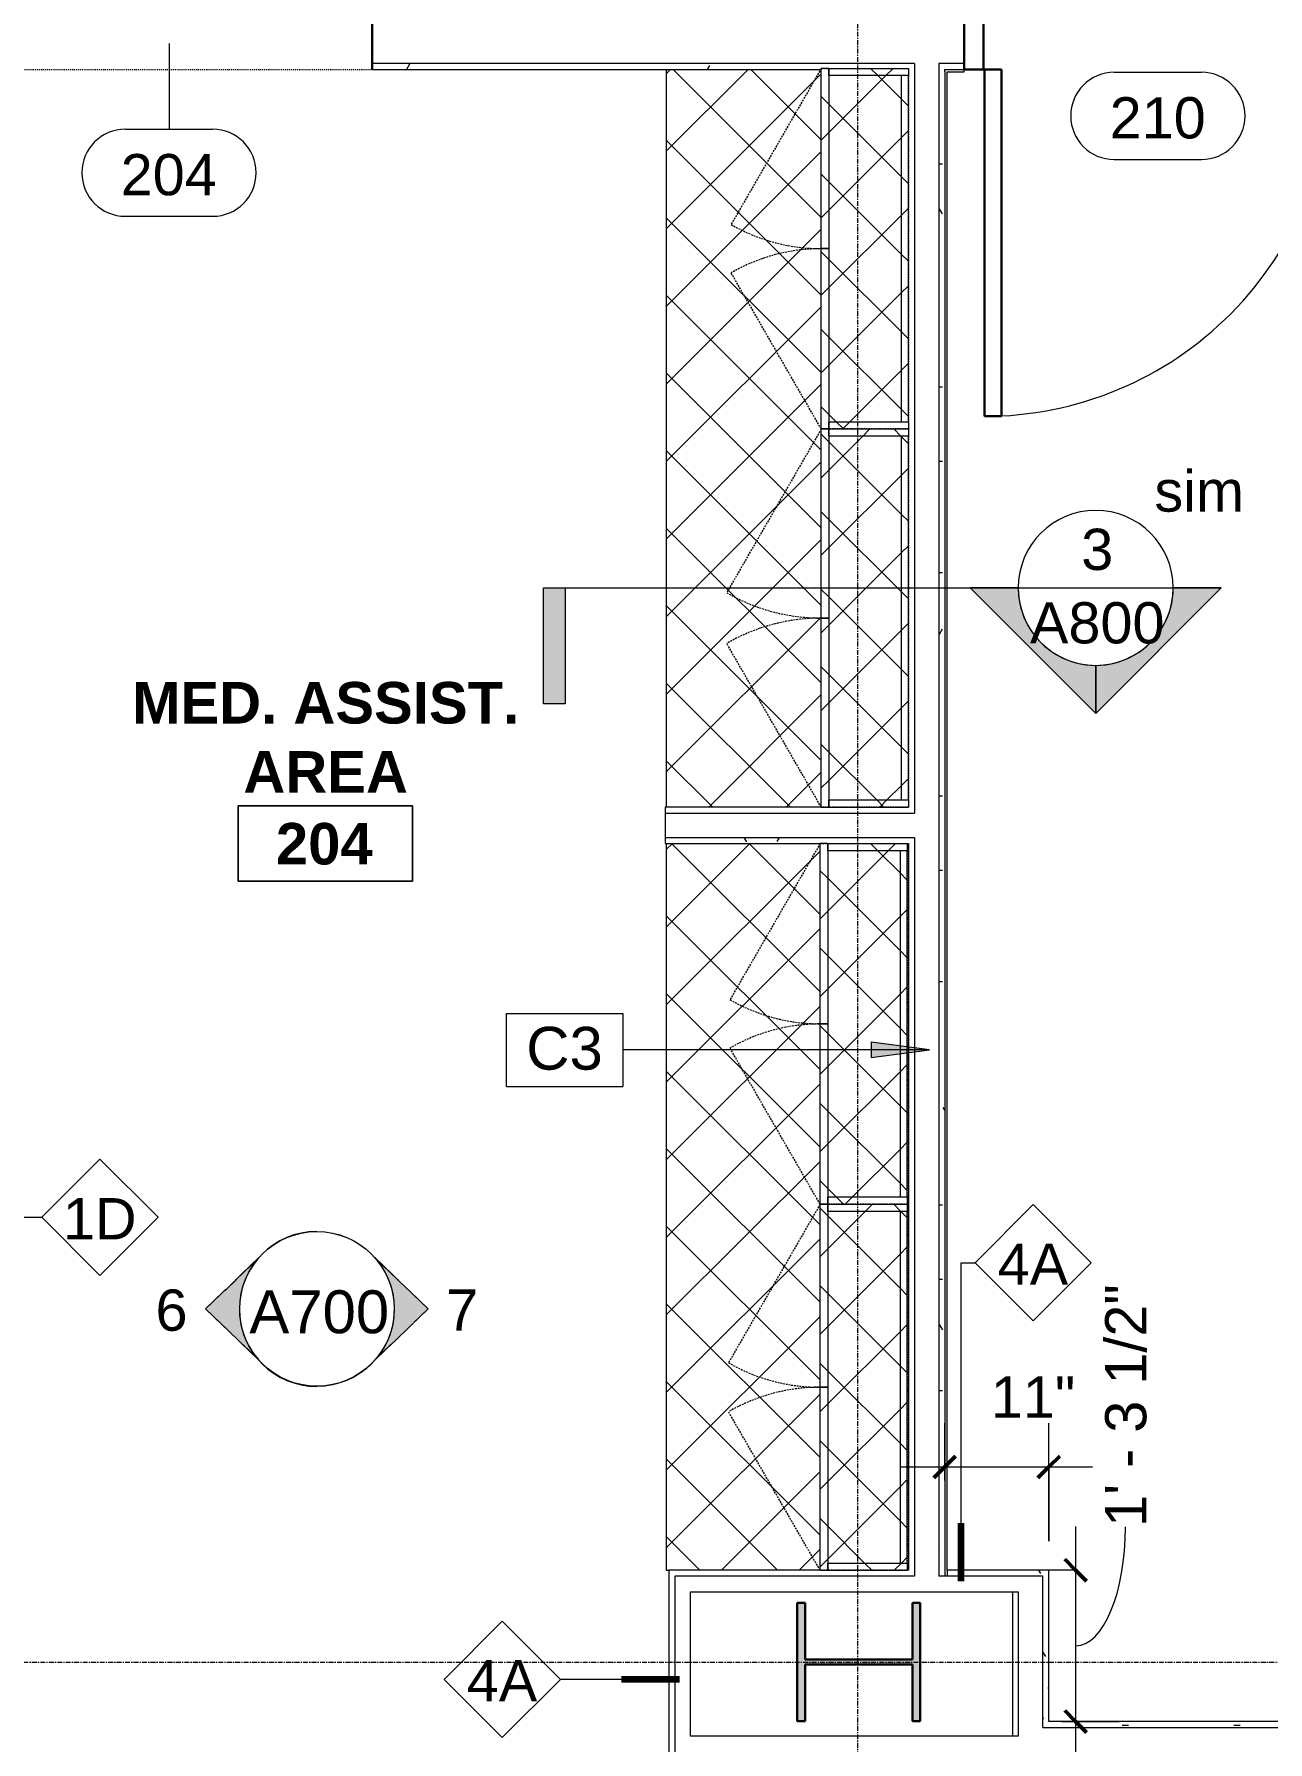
# Model space of a CAD drawing. Header units: inches. Extents: x 889 to 2667, y -546 to 1725.
# Drawn here: x 2240.9 to 2368.3, y 1257.8 to 1434.2 of the extents above; entities that cross this region are included whole.
import ezdxf

# ---------------------------------------------------------------- set-up
doc = ezdxf.new("R2010")
doc.units = ezdxf.units.IN
doc.header["$MEASUREMENT"] = 0
for name, pattern in [('Dash', [0.25, 0.125, -0.125]), ('Grid Line 1_2_', [0.875, 0.5, -0.125, 0.125, -0.125]), ('Hidden', [0.28125, 0.1875, -0.09375]), ('Overhead', [0.15625, 0.09375, -0.0625])]:
    doc.linetypes.add(name, pattern=pattern)
for name, color, linetype, lineweight in [('A-ANNO-DIMS', 211, 'Continuous', 9), ('A-ANNO-DIMS-48', 211, 'Continuous', 9), ('A-ANNO-KEYN', 231, 'Continuous', 9), ('A-AREA-IDEN', 2, 'Continuous', 9), ('A-DETL-GENF', 92, 'Continuous', 9), ('A-DETL-MEDM', 33, 'Continuous', 30), ('A-DOOR', 31, 'Continuous', 18), ('A-DOOR-FRAM', 31, 'Continuous', 30), ('A-DOOR-IDEN', 31, 'Continuous', 9), ('A-WALL', 113, 'Continuous', 13), ('A-WALL-IDEN', 211, 'Continuous', 9), ('A-WALL-PATT', 111, 'Continuous', 18), ('G-ANNO-SYMB', 111, 'Continuous', 9), ('I-WALL', 2, 'Continuous', 18), ('Q-CASE', 31, 'Continuous', 9), ('Q-CASE-HDLN', 31, 'Dash', 9), ('S-COLS', 52, 'Continuous', 18), ('S-GRID', 1, 'Continuous', 9)]:
    doc.layers.add(name, color=color, linetype=linetype, lineweight=lineweight)
doc.styles.add('Arial', font='arial.ttf', dxfattribs={"height": 4.425898})
doc.styles.add('Swis721 Lt BT_2', font='swissl.ttf', dxfattribs={"height": 4.257319})
doc.styles.add('Swis721 Lt BT_B', font='', dxfattribs={"height": 4.291988})
doc.styles.get('Swis721 Lt BT_B').set_extended_font_data('Swis721 Lt BT', bold=True)
doc.dimstyles.new('OTJ_-_3_32__Linear__1_2__Tolerance_1', dxfattribs={"dimscale": 12, "dimtxt": 4.5, "dimasz": 0.1875, "dimexe": 0.375, "dimexo": 0.25, "dimgap": 0.25, "dimtad": 1, "dimdec": 1, "dimrnd": 0.5, "dimzin": 3, "dimdsep": 46, "dimlunit": 4, "dimtxsty": 'Swis721 Lt BT_2', "dimblk1": 'OBLIQUE', "dimblk2": 'OBLIQUE', "dimsah": 1, "dimcen": 0.09, "dimdle": 0.375, "dimazin": 0, "dimtfac": 1, "dimtdec": 4, "dimtix": 1, "dimtmove": 2, "dimatfit": 3, "dimfxl": 1, "dimtvp": 1, "dimfrac": 2, "dimtolj": 1, "dimtzin": 0, "dimarcsym": 2})
doc.dimstyles.new('OTJ_-_3_32__Linear__1_2__Tolerance_2', dxfattribs={"dimscale": 12, "dimtxt": 4.5, "dimasz": 0.1875, "dimexe": 0.375, "dimexo": 0.25, "dimgap": 0.25, "dimtad": 1, "dimdec": 1, "dimrnd": 0.5, "dimzin": 3, "dimdsep": 46, "dimlunit": 4, "dimtxsty": 'Swis721 Lt BT_2', "dimblk1": 'OBLIQUE', "dimblk2": 'OBLIQUE', "dimsah": 1, "dimcen": 0.09, "dimdle": 0.375, "dimazin": 0, "dimtfac": 1, "dimtdec": 4, "dimtix": 1, "dimtmove": 1, "dimatfit": 3, "dimfxl": 1, "dimtvp": 1, "dimfrac": 2, "dimtolj": 1, "dimtzin": 0, "dimarcsym": 2})
pattern_1 = [(0, (2422.376, 0), (15.36, 3.84), [0.634, -10.886, 0.634, -10.886, -61.44]), (0, (2422.376, 0), (15.36, 3.84), [-23.04, 0.634, -22.406, 0.634, -10.886, -26.88]), (0, (2422.376, 0), (15.36, 3.84), [-57.6, 0.634, -7.046, 0.634, -18.566]), (120, (2428.136, 1.92), (-11.005538, 11.38215), [0.634, -10.886, 0.634, -10.886, -61.44]), (120, (2428.136, 1.92), (-11.005538, 11.38215), [-23.04, 0.634, -22.406, 0.634, -10.886, -26.88]), (120, (2428.136, 1.92), (-11.005538, 11.38215), [-57.6, 0.634, -7.046, 0.634, -18.566]), (240, (2430.056, 9.6), (-4.354462, -15.22215), [0.634, -10.886, 0.634, -10.886, -61.44]), (240, (2430.056, 9.6), (-4.354462, -15.22215), [-23.04, 0.634, -22.406, 0.634, -10.886, -26.88]), (240, (2430.056, 9.6), (-4.354462, -15.22215), [-57.6, 0.634, -7.046, 0.634, -18.566])]
pattern_2 = [(135, (3805.775, 91.187), (-4.006467, -4.006467), []), (225, (3805.775, 91.187), (4.006467, -4.006467), [])]
pattern_3 = [(135, (3855.033, 88.824), (-4.006467, -4.006467), []), (225, (3855.033, 88.824), (4.006467, -4.006467), [])]
pattern_4 = [(135, (3774.97, 88.949), (-4.006467, -4.006467), []), (225, (3774.97, 88.949), (4.006467, -4.006467), [])]
pattern_5 = [(135, (3737.72, 88.949), (-4.006467, -4.006467), []), (225, (3737.72, 88.949), (4.006467, -4.006467), [])]
pattern_6 = [(135, (3817.783, 88.824), (-4.006467, -4.006467), []), (225, (3817.783, 88.824), (4.006467, -4.006467), [])]

# ---------------------------------------------------------------- blocks, each defined once
blk = doc.blocks.new('W-Wide Flange-Column - W12X87 2-4626827-FIRST FLOOR CONSTRUCTION')
at = {"layer": 'S-COLS'}
blk.add_hatch(color=250, dxfattribs=at).paths.add_polyline_path([(-6.11, -5.54), (-6.11, -6.35), (6.11, -6.35), (6.11, -5.54), (0.26, -5.54), (0.26, 5.54), (6.11, 5.54), (6.11, 6.35), (-6.11, 6.35), (-6.11, 5.54), (-0.26, 5.54), (-0.26, -5.54)], flags=0)
at = {"layer": 'S-COLS', "color": 135, "lineweight": 30}
for p, q in [((6.11, 6.35), (-6.11, 6.35)), ((-6.11, 6.35), (-6.11, 5.54)), ((-6.11, 5.54), (-0.26, 5.54)), ((-0.26, 5.54), (-0.26, -5.54)), ((0.26, -5.54), (0.26, 5.54)), ((0.26, 5.54), (6.11, 5.54)), ((6.11, 5.54), (6.11, 6.35)), ((-0.26, -5.54), (-6.11, -5.54)), ((-6.11, -5.54), (-6.11, -6.35)), ((-6.11, -6.35), (6.11, -6.35)), ((6.11, -5.54), (0.26, -5.54)), ((6.11, -6.35), (6.11, -5.54))]:
    blk.add_line(p, q, dxfattribs=at)
blk = doc.blocks.new('C-Counter Top - ADJ HEIGHT 2-4830192-FIRST FLOOR CONSTRUCTION')
at = {"layer": 'Q-CASE'}
h = blk.add_hatch(dxfattribs=at)
h.set_pattern_fill('FP_3', color=256, style=0, pattern_type=2)
h.set_pattern_definition(pattern_2)
h.paths.add_polyline_path([(107.86, 0), (32.8, 0), (32.8, -0.13), (107.86, -0.13)], flags=0)
h = blk.add_hatch(dxfattribs=at)
h.set_pattern_fill('FP_3', color=256, style=0, pattern_type=2)
h.set_pattern_definition(pattern_2)
h.paths.add_polyline_path([(107.86, -24.75), (107.86, -9.13), (32.8, -9.13), (32.8, -25), (107.86, -25)], flags=0)
h.paths.add_polyline_path([(29.05, -9), (-47.14, -9), (-47.14, -25), (29.05, -25)], flags=0)
for p, q in [((-47.14, -25), (29.05, -25)), ((32.8, -25), (107.86, -25)), ((107.86, -25), (107.86, -24.75))]:
    blk.add_line(p, q, dxfattribs=at)
blk = doc.blocks.new('Door-Opening - 42_ x 80_-4757037-FIRST FLOOR CONSTRUCTION')
at = {"layer": 'A-DETL-GENF', "linetype": 'Overhead'}
for p, q in [((20.68, 2.69), (-21.32, 2.69)), ((-21.32, -2.69), (20.68, -2.69))]:
    blk.add_line(p, q, dxfattribs=at)
at = {"layer": 'A-DETL-MEDM'}
for p, q in [((-21.32, 2.69), (-21.32, -2.69)), ((20.68, -2.69), (20.68, 2.69))]:
    blk.add_line(p, q, dxfattribs=at)
blk = doc.blocks.new('Single Flush - OTJ_SOLIDFLUSH_ALUM-4815211-FIRST FLOOR CONSTRUCTION')
at = {"layer": 'A-DOOR', "lineweight": 30}
for p, q in [((16.15625, 38.5), (16.15625, 2.6875)), ((17.90625, 38.5), (16.15625, 38.5)), ((17.90625, 2.6875), (17.90625, 38.5)), ((16.15625, 2.6875), (17.90625, 2.6875))]:
    blk.add_line(p, q, dxfattribs=at)
at = {"layer": 'A-DOOR', "lineweight": 9}
blk.add_arc((17.90625, 2.6875), 35.8125, 90, 180.5, dxfattribs=at)
at = {"layer": 'A-DOOR-FRAM'}
for p, q in [((-20, -3.0625), (-20, 2.6875)), ((-20, 2.6875), (-18, 2.6875)), ((-18, -3.0625), (-18, 2.6875)), ((18.000004, -3.0625), (18.000004, 2.6875)), ((18.000004, 2.6875), (20.000004, 2.6875)), ((20.000004, -3.0625), (20.000004, 2.6875)), ((-20, -3.0625), (-18, -3.0625)), ((18.000004, -3.0625), (20.000004, -3.0625))]:
    blk.add_line(p, q, dxfattribs=at)
blk = doc.blocks.new('CW Cupbd Ohead - 23_5_h x 13 7_8_d - 2 Doors - No Handle - 1 Shelf-4830462-FIRST FLOOR CONSTRUCTION')
at = {"layer": 'Q-CASE'}
h = blk.add_hatch(dxfattribs=at)
h.set_pattern_fill('FP_7', color=256, style=0, pattern_type=2)
h.set_pattern_definition(pattern_3)
h.paths.add_polyline_path([(2.75, -2.36), (2, -2.36), (2, -10.57), (2.75, -10.57), (2.75, -2.99)], flags=0)
h = blk.add_hatch(dxfattribs=at)
h.set_pattern_fill('FP_7', color=256, style=0, pattern_type=2)
h.set_pattern_definition(pattern_3)
h.paths.add_polyline_path([(38.5, -2.36), (2.75, -2.36), (2.75, -3.11), (38.5, -3.11)], flags=0)
h = blk.add_hatch(dxfattribs=at)
h.set_pattern_fill('FP_7', color=256, style=0, pattern_type=2)
h.set_pattern_definition(pattern_3)
h.paths.add_polyline_path([(38.5, -10.57), (38.5, -3.11), (2.75, -3.11), (2.75, -10.57), (20.62, -10.57)], flags=0)
h = blk.add_hatch(dxfattribs=at)
h.set_pattern_fill('FP_7', color=256, style=0, pattern_type=2)
h.set_pattern_definition(pattern_3)
h.paths.add_polyline_path([(39.25, -10.57), (39.25, -2.36), (38.5, -2.36), (38.5, -10.57)], flags=0)
h = blk.add_hatch(dxfattribs=at)
h.set_pattern_fill('FP_7', color=256, style=0, pattern_type=2)
h.set_pattern_definition(pattern_3)
h.paths.add_polyline_path([(20.62, -10.57), (2, -10.57), (2, -11.36), (20.62, -11.36)], flags=0)
h = blk.add_hatch(dxfattribs=at)
h.set_pattern_fill('FP_7', color=256, style=0, pattern_type=2)
h.set_pattern_definition(pattern_3)
h.paths.add_polyline_path([(39.25, -10.7), (39.25, -10.57), (20.62, -10.57), (20.62, -11.36), (39.25, -11.36)], flags=0)
for p, q in [((2, -2.36), (2.75, -2.36)), ((2, -10.57), (2, -2.36)), ((2.75, -2.36), (2.75, -10.57)), ((38.5, -2.36), (2.75, -2.36)), ((2.75, -3.11), (38.5, -3.11)), ((38.5, -2.36), (39.25, -2.36)), ((38.5, -10.57), (38.5, -2.36)), ((39.25, -10.57), (39.25, -2.36)), ((2, -10.57), (20.62, -10.57)), ((2, -10.57), (2, -11.36)), ((2.75, -10.57), (2, -10.57)), ((20.62, -11.36), (20.62, -10.57)), ((20.62, -10.57), (39.25, -10.57)), ((20.62, -10.57), (20.62, -11.36)), ((39.25, -10.57), (38.5, -10.57)), ((39.25, -11.36), (39.25, -10.57)), ((20.62, -11.36), (2, -11.36)), ((39.25, -11.36), (20.62, -11.36))]:
    blk.add_line(p, q, dxfattribs=at)
at = {"layer": 'Q-CASE', "linetype": 'Hidden'}
for p, q in [((2, -11.36), (18.13, -20.67)), ((39.25, -11.36), (23.12, -20.67))]:
    blk.add_line(p, q, dxfattribs=at)
for centre, start, end in [((2, -11.36), 330, 0.5), ((39.25, -11.36), 179.5, 210)]:
    blk.add_arc(centre, 18.62, start, end, dxfattribs=at)
at = {"layer": 'Q-CASE-HDLN'}
for p, q in [((2, -11.36), (2, -2.36)), ((2, -2.36), (39.25, -2.36)), ((39.25, -2.36), (39.25, -11.36)), ((39.25, -11.36), (2, -11.36))]:
    blk.add_line(p, q, dxfattribs=at)
blk = doc.blocks.new('CW Cupbd Ohead - 23_5_h x 13 7_8_d - 2 Doors - No Handle - 1 Shelf-V2-FIRST FLOOR CONSTRUCTION')
at = {"layer": 'Q-CASE'}
h = blk.add_hatch(dxfattribs=at)
h.set_pattern_fill('FP_8', color=256, style=0, pattern_type=2)
h.set_pattern_definition(pattern_4)
h.paths.add_polyline_path([(2.75, -2.36), (2, -2.36), (2, -10.57), (2.75, -10.57), (2.75, -2.99)], flags=0)
h = blk.add_hatch(dxfattribs=at)
h.set_pattern_fill('FP_8', color=256, style=0, pattern_type=2)
h.set_pattern_definition(pattern_4)
h.paths.add_polyline_path([(38.5, -2.36), (2.75, -2.36), (2.75, -3.11), (38.5, -3.11), (38.5, -2.99)], flags=0)
h = blk.add_hatch(dxfattribs=at)
h.set_pattern_fill('FP_8', color=256, style=0, pattern_type=2)
h.set_pattern_definition(pattern_4)
h.paths.add_polyline_path([(38.5, -3.11), (2.75, -3.11), (2.75, -10.57), (38.5, -10.57), (38.5, -6.42)], flags=0)
h = blk.add_hatch(dxfattribs=at)
h.set_pattern_fill('FP_8', color=256, style=0, pattern_type=2)
h.set_pattern_definition(pattern_4)
h.paths.add_polyline_path([(39.25, -10.57), (39.25, -2.36), (38.5, -2.36), (38.5, -10.57)], flags=0)
h = blk.add_hatch(dxfattribs=at)
h.set_pattern_fill('FP_8', color=256, style=0, pattern_type=2)
h.set_pattern_definition(pattern_4)
h.paths.add_polyline_path([(20.62, -10.57), (2, -10.57), (2, -11.36), (20.62, -11.36)], flags=0)
h = blk.add_hatch(dxfattribs=at)
h.set_pattern_fill('FP_8', color=256, style=0, pattern_type=2)
h.set_pattern_definition(pattern_4)
h.paths.add_polyline_path([(39.25, -11.36), (39.25, -10.57), (20.62, -10.57), (20.62, -11.36), (38.5, -11.36)], flags=0)
for p, q in [((2, -2.36), (2.75, -2.36)), ((2, -10.57), (2, -2.36)), ((2.75, -2.36), (2.75, -10.57)), ((38.5, -2.36), (2.75, -2.36)), ((2.75, -3.11), (38.5, -3.11)), ((38.5, -2.36), (39.25, -2.36)), ((38.5, -10.57), (38.5, -2.36)), ((39.25, -10.57), (39.25, -2.36)), ((2, -10.57), (20.62, -10.57)), ((2, -10.57), (2, -11.36)), ((2.75, -10.57), (2, -10.57)), ((20.62, -11.36), (20.62, -10.57)), ((20.62, -10.57), (39.25, -10.57)), ((20.62, -10.57), (20.62, -11.36)), ((39.25, -10.57), (38.5, -10.57)), ((39.25, -11.36), (39.25, -10.57)), ((20.62, -11.36), (2, -11.36)), ((39.25, -11.36), (20.62, -11.36))]:
    blk.add_line(p, q, dxfattribs=at)
at = {"layer": 'Q-CASE', "linetype": 'Hidden'}
for p, q in [((2, -11.36), (18.13, -20.67)), ((39.25, -11.36), (23.12, -20.67))]:
    blk.add_line(p, q, dxfattribs=at)
for centre, start, end in [((2, -11.36), 330, 0.5), ((39.25, -11.36), 179.5, 210)]:
    blk.add_arc(centre, 18.62, start, end, dxfattribs=at)
at = {"layer": 'Q-CASE-HDLN'}
for p, q in [((2, -11.36), (2, -2.36)), ((2, -2.36), (39.25, -2.36)), ((39.25, -2.36), (39.25, -11.36)), ((39.25, -11.36), (2, -11.36))]:
    blk.add_line(p, q, dxfattribs=at)
blk = doc.blocks.new('CW Cupbd Ohead - 23_5_h x 13 7_8_d - 2 Doors - No Handle - 1 Shelf-4830568-FIRST FLOOR CONSTRUCTION')
at = {"layer": 'Q-CASE'}
h = blk.add_hatch(dxfattribs=at)
h.set_pattern_fill('FP_9', color=256, style=0, pattern_type=2)
h.set_pattern_definition(pattern_5)
h.paths.add_polyline_path([(2.75, -2.36), (2, -2.36), (2, -10.57), (2.75, -10.57), (2.75, -2.99)], flags=0)
h = blk.add_hatch(dxfattribs=at)
h.set_pattern_fill('FP_9', color=256, style=0, pattern_type=2)
h.set_pattern_definition(pattern_5)
h.paths.add_polyline_path([(39.06, -2.36), (2.75, -2.36), (2.75, -3.11), (39.06, -3.11), (39.06, -2.99)], flags=0)
h = blk.add_hatch(dxfattribs=at)
h.set_pattern_fill('FP_9', color=256, style=0, pattern_type=2)
h.set_pattern_definition(pattern_5)
h.paths.add_polyline_path([(39.06, -3.11), (2.75, -3.11), (2.75, -10.57), (39.06, -10.57), (39.06, -6.42)], flags=0)
h = blk.add_hatch(dxfattribs=at)
h.set_pattern_fill('FP_9', color=256, style=0, pattern_type=2)
h.set_pattern_definition(pattern_5)
h.paths.add_polyline_path([(39.81, -10.57), (39.81, -2.36), (39.06, -2.36), (39.06, -10.57)], flags=0)
h = blk.add_hatch(dxfattribs=at)
h.set_pattern_fill('FP_9', color=256, style=0, pattern_type=2)
h.set_pattern_definition(pattern_5)
h.paths.add_polyline_path([(20.9, -10.57), (2, -10.57), (2, -11.36), (20.9, -11.36)], flags=0)
h = blk.add_hatch(dxfattribs=at)
h.set_pattern_fill('FP_9', color=256, style=0, pattern_type=2)
h.set_pattern_definition(pattern_5)
h.paths.add_polyline_path([(39.81, -10.57), (20.9, -10.57), (20.9, -11.36), (39.81, -11.36)], flags=0)
for p, q in [((2, -2.36), (2.75, -2.36)), ((2, -10.57), (2, -2.36)), ((2.75, -2.36), (2.75, -10.57)), ((39.06, -2.36), (2.75, -2.36)), ((2.75, -3.11), (39.06, -3.11)), ((39.06, -2.36), (39.81, -2.36)), ((39.06, -10.57), (39.06, -2.36)), ((39.81, -10.57), (39.81, -2.36)), ((2, -10.57), (20.9, -10.57)), ((2, -10.57), (2, -11.36)), ((2.75, -10.57), (2, -10.57)), ((20.9, -11.36), (20.9, -10.57)), ((20.9, -10.57), (39.81, -10.57)), ((20.9, -10.57), (20.9, -11.36)), ((39.81, -10.57), (39.06, -10.57)), ((39.81, -11.36), (39.81, -10.57)), ((20.9, -11.36), (2, -11.36)), ((39.81, -11.36), (20.9, -11.36))]:
    blk.add_line(p, q, dxfattribs=at)
at = {"layer": 'Q-CASE', "linetype": 'Hidden'}
for p, q in [((2, -11.36), (18.37, -20.82)), ((39.81, -11.36), (23.43, -20.82))]:
    blk.add_line(p, q, dxfattribs=at)
for centre, start, end in [((2, -11.36), 330, 0.5), ((39.81, -11.36), 179.5, 210)]:
    blk.add_arc(centre, 18.91, start, end, dxfattribs=at)
at = {"layer": 'Q-CASE-HDLN'}
for p, q in [((2, -11.36), (2, -2.36)), ((2, -2.36), (39.81, -2.36)), ((39.81, -2.36), (39.81, -11.36)), ((39.81, -11.36), (2, -11.36))]:
    blk.add_line(p, q, dxfattribs=at)
blk = doc.blocks.new('CW Cupbd Ohead - 23_5_h x 13 7_8_d - 2 Doors - No Handle - 1 Shelf-4830758-FIRST FLOOR CONSTRUCTION')
at = {"layer": 'Q-CASE'}
h = blk.add_hatch(dxfattribs=at)
h.set_pattern_fill('FP_10', color=256, style=0, pattern_type=2)
h.set_pattern_definition(pattern_6)
h.paths.add_polyline_path([(2.75, -2.36), (2, -2.36), (2, -10.57), (2.75, -10.57), (2.75, -3.11)], flags=0)
h = blk.add_hatch(dxfattribs=at)
h.set_pattern_fill('FP_10', color=256, style=0, pattern_type=2)
h.set_pattern_definition(pattern_6)
h.paths.add_polyline_path([(40.31, -3.11), (40.31, -2.36), (2.75, -2.36), (2.75, -3.11), (8.05, -3.11)], flags=0)
h = blk.add_hatch(dxfattribs=at)
h.set_pattern_fill('FP_10', color=256, style=0, pattern_type=2)
h.set_pattern_definition(pattern_6)
h.paths.add_polyline_path([(40.31, -10.57), (40.31, -3.11), (2.75, -3.11), (2.75, -10.57), (21.53, -10.57)], flags=0)
h = blk.add_hatch(dxfattribs=at)
h.set_pattern_fill('FP_10', color=256, style=0, pattern_type=2)
h.set_pattern_definition(pattern_6)
h.paths.add_polyline_path([(41.06, -6.55), (41.06, -2.36), (40.31, -2.36), (40.31, -10.57), (41.06, -10.57)], flags=0)
h = blk.add_hatch(dxfattribs=at)
h.set_pattern_fill('FP_10', color=256, style=0, pattern_type=2)
h.set_pattern_definition(pattern_6)
h.paths.add_polyline_path([(21.53, -10.7), (21.53, -10.57), (2, -10.57), (2, -11.36), (21.53, -11.36)], flags=0)
h = blk.add_hatch(dxfattribs=at)
h.set_pattern_fill('FP_10', color=256, style=0, pattern_type=2)
h.set_pattern_definition(pattern_6)
h.paths.add_polyline_path([(41.06, -10.7), (41.06, -10.57), (21.53, -10.57), (21.53, -11.36), (41.06, -11.36)], flags=0)
for p, q in [((2, -2.36), (2.75, -2.36)), ((2, -10.57), (2, -2.36)), ((2.75, -2.36), (2.75, -10.57)), ((40.31, -2.36), (2.75, -2.36)), ((2.75, -3.11), (40.31, -3.11)), ((40.31, -2.36), (41.06, -2.36)), ((40.31, -10.57), (40.31, -2.36)), ((41.06, -10.57), (41.06, -2.36)), ((2, -10.57), (21.53, -10.57)), ((2, -10.57), (2, -11.36)), ((2.75, -10.57), (2, -10.57)), ((21.53, -11.36), (21.53, -10.57)), ((21.53, -10.57), (41.06, -10.57)), ((21.53, -10.57), (21.53, -11.36)), ((41.06, -10.57), (40.31, -10.57)), ((41.06, -11.36), (41.06, -10.57)), ((21.53, -11.36), (2, -11.36)), ((41.06, -11.36), (21.53, -11.36))]:
    blk.add_line(p, q, dxfattribs=at)
at = {"layer": 'Q-CASE', "linetype": 'Hidden'}
for p, q in [((2, -11.36), (18.91, -21.13)), ((41.06, -11.36), (24.14, -21.13))]:
    blk.add_line(p, q, dxfattribs=at)
for centre, start, end in [((2, -11.36), 330, 0.5), ((41.06, -11.36), 179.5, 210)]:
    blk.add_arc(centre, 19.53, start, end, dxfattribs=at)
at = {"layer": 'Q-CASE-HDLN'}
for p, q in [((2, -11.36), (2, -2.36)), ((2, -2.36), (41.06, -2.36)), ((41.06, -2.36), (41.06, -11.36)), ((41.06, -11.36), (2, -11.36))]:
    blk.add_line(p, q, dxfattribs=at)
blk = doc.blocks.new('OTJ_ Room Tag - Room Name _ Number-360227-FIRST FLOOR CONSTRUCTION')
at = {"layer": 'A-AREA-IDEN'}
for p, q in [((-0.1881, -0.1636), (-0.1881, -0.0018)), ((-0.1881, -0.0018), (0.1869, -0.0018)), ((0.1869, -0.0018), (-0.1881, -0.0018)), ((-0.1881, -0.0018), (-0.1881, -0.1636)), ((0.1869, -0.0018), (0.1869, -0.1636)), ((0.1869, -0.1636), (0.1869, -0.0018)), ((0.1869, -0.1636), (-0.1881, -0.1636)), ((-0.1881, -0.1636), (0.1869, -0.1636))]:
    blk.add_line(p, q, dxfattribs=at)
blk = doc.blocks.new('Wall Tag - 1_4_-62626-FIRST FLOOR CONSTRUCTION')
at = {"layer": 'A-WALL-IDEN'}
for p, q in [((-0.125, 0), (0, 0.125)), ((0, 0.125), (0.125, 0)), ((-0.125, 0), (0, -0.125)), ((0, -0.125), (0.125, 0))]:
    blk.add_line(p, q, dxfattribs=at)
blk = doc.blocks.new('Door Tag - Door Tag-41184-FIRST FLOOR CONSTRUCTION')
at = {"layer": 'A-DOOR-IDEN'}
for p, q in [((-0.09375, 0.09375), (0.09375, 0.09375)), ((-0.09375, -0.09375), (0.09375, -0.09375))]:
    blk.add_line(p, q, dxfattribs=at)
for centre, start, end in [((-0.09375, 0), 90, 270), ((0.09375, 0), 270, 90)]:
    blk.add_arc(centre, 0.09375, start, end, dxfattribs=at)
blk = doc.blocks.new('Elevation - Filled Arrow 2-347888-FIRST FLOOR CONSTRUCTION')
at = {"layer": 'G-ANNO-SYMB'}
blk.add_circle((0, 0), 0.1664, dxfattribs=at)
blk = doc.blocks.new('Elevation - Filled Arrow-151867-FIRST FLOOR CONSTRUCTION')
at = {"layer": 'G-ANNO-SYMB'}
h = blk.add_hatch(color=256, dxfattribs=at)
edge = h.paths.add_edge_path(flags=0)
edge.add_line((0, 0.2393), (0.1103, 0.1247))
edge.add_arc((-0.0002, -0.0002), 0.1667, 48.498, 130.5571)
edge.add_line((-0.1085, 0.1265), (0, 0.2393))
for p, q in [((0, 0.2393), (-0.1085, 0.1265)), ((-0.1084, 0.1266), (0, 0.2393)), ((0, 0.2393), (-0.1084, 0.1266)), ((0, 0.2393), (0.11, 0.1249)), ((0.1103, 0.1247), (0, 0.2393))]:
    blk.add_line(p, q, dxfattribs=at)
blk.add_arc((-0.0002, -0.0002), 0.1667, 48.498, 130.5571, dxfattribs=at)
blk.add_ellipse((-0.0002, -0.0001), major_axis=(-0.1667, 0), ratio=0.999376, start_param=3.141593, end_param=6.283185, dxfattribs=at)
blk = doc.blocks.new('Keynote Tag - Keynote Number - Boxed-135510-FIRST FLOOR CONSTRUCTION')
at = {"layer": 'A-ANNO-KEYN'}
for p, q in [((-0.125, -0.0792), (-0.125, 0.0781)), ((-0.125, 0.0781), (0.125, 0.0781)), ((0.125, 0.0781), (0.125, -0.0792)), ((-0.125, -0.0792), (0.125, -0.0792))]:
    blk.add_line(p, q, dxfattribs=at)
blk = doc.blocks.new('Drafting View - 3_32_ x 3_8_-334918-FIRST FLOOR CONSTRUCTION')
at = {"layer": 'G-ANNO-SYMB'}
blk.add_hatch(color=256, dxfattribs=at).paths.add_polyline_path([(0, 0.2495), (0, 0), (-0.0469, 0), (-0.0469, 0.2495)], flags=0)
for p, q in [((0, 0.2495), (-0.0469, 0.2495)), ((-0.0469, 0.2495), (-0.0469, 0)), ((0, 0), (0, 0.2495)), ((-0.0469, 0), (0, 0))]:
    blk.add_line(p, q, dxfattribs=at)
blk = doc.blocks.new('Drafting View - Section Head - Filled-1367765-FIRST FLOOR CONSTRUCTION')
at = {"layer": 'G-ANNO-SYMB'}
h = blk.add_hatch(color=256, dxfattribs=at)
edge = h.paths.add_edge_path(flags=0)
edge.add_line((-0.5202, 0), (-0.25, 0.2702))
edge.add_line((-0.25, 0.2702), (-0.25, 0.1667))
edge.add_arc((-0.25, 0), 0.1667, 90, 180)
edge.add_line((-0.4167, 0), (-0.5202, 0))
h = blk.add_hatch(color=256, dxfattribs=at)
edge = h.paths.add_edge_path(flags=0)
edge.add_line((0.0202, 0), (-0.0833, 0))
edge.add_arc((-0.25, 0), 0.1667, 0, 90)
edge.add_line((-0.25, 0.1667), (-0.25, 0.2702))
edge.add_line((-0.25, 0.2702), (0.0202, 0))
for p, q in [((-0.25, 0.2702), (-0.5202, 0)), ((-0.25, 0.2702), (-0.5202, 0)), ((-0.25, 0.2702), (0.0202, 0)), ((-0.25, 0.1667), (-0.25, 0.2702)), ((0.0202, 0), (-0.25, 0.2702)), ((-0.25, 0.2702), (-0.25, 0.1667)), ((-0.5202, 0), (-0.4167, 0)), ((-0.0833, 0), (0.0202, 0)), ((-0.5202, 0), (-0.4167, 0)), ((-0.4167, 0), (-0.5202, 0)), ((0.0202, 0), (-0.0833, 0)), ((-0.0833, 0), (0.0202, 0))]:
    blk.add_line(p, q, dxfattribs=at)
for start, end in [(0, 180), (360, 180), (90, 180), (0, 90), (180, 360)]:
    blk.add_arc((-0.25, 0), 0.1667, start, end, dxfattribs=at)
blk = doc.blocks.new('DIMBLOCK14-FIRST FLOOR CONSTRUCTION')
at = {"layer": 'A-ANNO-DIMS-48'}
for p, q in [((2334.94, 1284.8), (2334.94, 1290.71)), ((2345.69, 1278.54), (2345.69, 1290.71)), ((2330.44, 1286.21), (2350.19, 1286.21)), ((2334.94, 1286.21), (2334.94, 1284.8)), ((2345.69, 1286.21), (2345.69, 1278.54))]:
    blk.add_line(p, q, dxfattribs=at)
at = {"layer": 'A-ANNO-DIMS-48', "lineweight": 50}
for p, q in [((2334.94, 1286.21), (2333.81, 1285.08)), ((2334.94, 1286.21), (2336.06, 1287.33)), ((2345.69, 1286.21), (2344.56, 1285.08)), ((2345.69, 1286.21), (2346.81, 1287.33))]:
    blk.add_line(p, q, dxfattribs=at)
at = {"layer": 'A-ANNO-DIMS-48', "color": 0, "insert": (2339.69, 1295.55), "char_height": 4.257, "width": 9.4286, "attachment_point": 1, "line_spacing_factor": 1.00667, "style": 'Swis721 Lt BT_2'}
blk.add_mtext('11"', dxfattribs=at)
blk = doc.blocks.new('_Oblique')
at = {"color": 0, "linetype": 'ByBlock', "lineweight": -2}
blk.add_line((-0.5, -0.5), (0.5, 0.5), dxfattribs=at)
blk = doc.blocks.new('DIMBLOCK17-FIRST FLOOR CONSTRUCTION')
at = {"layer": 'A-ANNO-DIMS-48'}
for p, q in [((2348.44, 1280.04), (2348.44, 1255.41)), ((2348.69, 1275.54), (2343.94, 1275.54)), ((2348.44, 1275.54), (2348.69, 1275.54)), ((2347.03, 1259.91), (2352.94, 1259.91)), ((2348.44, 1259.91), (2347.03, 1259.91))]:
    blk.add_line(p, q, dxfattribs=at)
at = {"layer": 'A-ANNO-DIMS-48', "lineweight": 50}
for p, q in [((2348.44, 1275.54), (2347.32, 1276.66)), ((2348.44, 1275.54), (2349.57, 1274.41)), ((2348.44, 1259.91), (2347.32, 1261.04)), ((2348.44, 1259.91), (2349.57, 1258.79))]:
    blk.add_line(p, q, dxfattribs=at)
at = {"layer": 'A-ANNO-DIMS-48'}
blk.add_ellipse((2348.44, 1280.01), major_axis=(0, 12.28), ratio=0.420545, start_param=3.141593, end_param=4.712389, dxfattribs=at)
at = {"layer": 'A-ANNO-DIMS-48', "color": 0, "insert": (2351.49, 1280.01), "char_height": 4.2573, "width": 28.0286, "attachment_point": 1, "rotation": 90, "line_spacing_factor": 1.00667, "style": 'Swis721 Lt BT_2'}
blk.add_mtext('1\' - 3 1/2"', dxfattribs=at)

msp = doc.modelspace()

# ---------------------------------------------------------------- hatches: boundary and pattern name
at = {"layer": 'A-ANNO-KEYN'}
msp.add_hatch(color=256, dxfattribs=at).paths.add_polyline_path([(2333.35, 1329.28), (2327.35, 1330.07), (2327.35, 1328.49)], flags=0)
at = {"layer": 'A-WALL-PATT', "lineweight": 9}
h = msp.add_hatch(dxfattribs=at)
h.set_pattern_fill('FP_2', color=256, style=0, pattern_type=2)
h.set_pattern_definition(pattern_1)
h.paths.add_polyline_path([(2376.94, 1430.54), (2455.56, 1430.54), (2455.56, 1431.16), (2376.94, 1431.16)], flags=0)
h.paths.add_polyline_path([(2322.19, 1430.54), (2322.19, 1430.66), (2331.19, 1430.66), (2331.19, 1430.54), (2331.81, 1430.54), (2331.81, 1431.16), (2275.85, 1431.16), (2275.85, 1430.54), (2306.19, 1430.54)], flags=0)
h.paths.add_polyline_path([(2233.84, 1430.54), (2233.85, 1430.54), (2233.84, 1431.16), (2233.47, 1431.16), (2233.47, 1430.54), (2233.6, 1430.54)], flags=0)
h.paths.add_polyline_path([(2336.94, 1430.54), (2336.94, 1431.16), (2334.31, 1431.16), (2334.31, 1430.54), (2334.94, 1430.54)], flags=0)
h.paths.add_polyline_path([(2169.6, 1430.54), (2228.85, 1430.54), (2228.85, 1431.16), (2169.6, 1431.16)], flags=0)
h.paths.add_polyline_path([(2129.6, 1430.54), (2129.6, 1431.16), (2125.6, 1431.16), (2125.6, 1430.54)], flags=0)
h = msp.add_hatch(dxfattribs=at)
h.set_pattern_fill('FP_2', color=256, style=0, pattern_type=2)
h.set_pattern_definition(pattern_1)
h.paths.add_polyline_path([(2331.81, 1275.54), (2331.81, 1351.22), (2331.19, 1351.22), (2331.19, 1275.54)], flags=0)
h.paths.add_polyline_path([(2331.81, 1353.72), (2331.81, 1430.54), (2331.19, 1430.54), (2331.19, 1353.72)], flags=0)
h = msp.add_hatch(dxfattribs=at)
h.set_pattern_fill('FP_2', color=256, style=0, pattern_type=2)
h.set_pattern_definition(pattern_1)
h.paths.add_polyline_path([(2334.31, 1275.54), (2334.94, 1275.54), (2334.94, 1430.54), (2334.31, 1430.54), (2334.31, 1297.23)], flags=0)
h = msp.add_hatch(dxfattribs=at)
h.set_pattern_fill('FP_2', color=256, style=0, pattern_type=2)
h.set_pattern_definition(pattern_1)
h.paths.add_polyline_path([(2306.06, 1353.72), (2331.19, 1353.72), (2331.19, 1354.35), (2306.06, 1354.35)], flags=0)
h = msp.add_hatch(dxfattribs=at)
h.set_pattern_fill('FP_2', color=256, style=0, pattern_type=2)
h.set_pattern_definition(pattern_1)
h.paths.add_polyline_path([(2330.31, 1350.6), (2331.19, 1350.6), (2331.19, 1351.22), (2306.06, 1351.22), (2306.06, 1350.6), (2327.01, 1350.6)], flags=0)
h = msp.add_hatch(dxfattribs=at)
h.set_pattern_fill('FP_2', color=256, style=0, pattern_type=2)
h.set_pattern_definition(pattern_1)
h.paths.add_polyline_path([(2330.44, 1274.91), (2331.81, 1274.91), (2331.81, 1275.54), (2307.06, 1275.54), (2307.06, 1274.91), (2327.01, 1274.91)], flags=0)
h.paths.add_polyline_path([(2337.91, 1274.91), (2345.06, 1274.91), (2345.06, 1275.54), (2335.19, 1275.54), (2335.19, 1274.91)], flags=0)
h.paths.add_polyline_path([(2334.31, 1274.91), (2334.94, 1274.91), (2334.94, 1275.54), (2334.31, 1275.54), (2334.31, 1275.06)], flags=0)
h = msp.add_hatch(dxfattribs=at)
h.set_pattern_fill('FP_2', color=256, style=0, pattern_type=2)
h.set_pattern_definition(pattern_1)
h.paths.add_polyline_path([(2345.69, 1259.29), (2345.69, 1275.54), (2345.06, 1275.54), (2345.06, 1259.29)], flags=0)
h = msp.add_hatch(dxfattribs=at)
h.set_pattern_fill('FP_2', color=256, style=0, pattern_type=2)
h.set_pattern_definition(pattern_1)
h.paths.add_polyline_path([(2341.94, 1256.16), (2342.56, 1256.16), (2342.56, 1256.79), (2341.94, 1256.79)], flags=0)
h.paths.add_polyline_path([(2342.56, 1258.41), (2342.56, 1273.29), (2341.94, 1273.29), (2341.94, 1258.41)], flags=0)
h = msp.add_hatch(dxfattribs=at)
h.set_pattern_fill('FP_2', color=256, style=0, pattern_type=2)
h.set_pattern_definition(pattern_1)
h.paths.add_polyline_path([(2345.69, 1259.29), (2426.41, 1259.29), (2426.41, 1259.91), (2345.69, 1259.91)], flags=0)
h = msp.add_hatch(dxfattribs=at)
h.set_pattern_fill('FP_2', color=256, style=0, pattern_type=2)
h.set_pattern_definition(pattern_1)
h.paths.add_polyline_path([(2306.44, 1188.29), (2307.06, 1188.29), (2307.06, 1207.16), (2306.44, 1207.16), (2306.44, 1188.31)], flags=0)
h.paths.add_polyline_path([(2307.06, 1247.16), (2307.06, 1258.41), (2306.44, 1258.41), (2306.44, 1247.16)], flags=0)

# ---------------------------------------------------------------- linework, layer by layer
at = {"layer": 'A-ANNO-KEYN'}
for p, q in [((2333.35, 1329.28), (2327.35, 1330.07)), ((2327.35, 1330.07), (2327.35, 1328.49)), ((2333.35, 1329.28), (2301.69, 1329.28)), ((2327.35, 1328.49), (2333.35, 1329.28))]:
    msp.add_line(p, q, dxfattribs=at)
at = {"layer": 'A-DOOR-IDEN'}
msp.add_line((2254.85, 1433.22), (2254.85, 1424.38), dxfattribs=at)
at = {"layer": 'A-WALL', "lineweight": 18}
for p, q in [((2331.81, 1431.16), (2275.85, 1431.16)), ((2331.81, 1431.16), (2331.81, 1353.72)), ((2336.94, 1431.16), (2334.31, 1431.16)), ((2334.31, 1431.16), (2334.31, 1274.91)), ((2334.94, 1430.54), (2336.94, 1430.54)), ((2334.94, 1430.29), (2334.94, 1274.91)), ((2306.06, 1353.72), (2331.81, 1353.72)), ((2306.06, 1351.22), (2331.81, 1351.22)), ((2331.81, 1351.22), (2331.81, 1274.91)), ((2335.19, 1275.54), (2335.19, 1274.91)), ((2307.06, 1274.91), (2307.06, 1247.16)), ((2331.81, 1274.91), (2307.06, 1274.91)), ((2345.06, 1274.91), (2334.31, 1274.91)), ((2345.06, 1259.29), (2345.06, 1274.91)), ((2341.94, 1273.29), (2342.56, 1273.29)), ((2342.56, 1258.41), (2342.56, 1273.29)), ((2342.56, 1258.41), (2341.94, 1258.41)), ((2345.06, 1259.29), (2426.41, 1259.29))]:
    msp.add_line(p, q, dxfattribs=at)
at = {"layer": 'A-WALL-IDEN'}
for p, q in [((2230.91, 1311.99), (2241.72, 1311.99)), ((2336.64, 1307.3), (2338.06, 1307.3)), ((2336.64, 1274.41), (2336.64, 1307.3)), ((2307.56, 1264.26), (2295.25, 1264.26))]:
    msp.add_line(p, q, dxfattribs=at)
at = {"layer": 'A-WALL-IDEN', "lineweight": 90}
for p, q in [((2336.64, 1274.41), (2336.64, 1280.41)), ((2307.56, 1264.26), (2301.56, 1264.26))]:
    msp.add_line(p, q, dxfattribs=at)
at = {"layer": 'G-ANNO-SYMB'}
for p, q in [((2295.76, 1377), (2338.52, 1377)), ((2342.52, 1377), (2358.52, 1377))]:
    msp.add_line(p, q, dxfattribs=at)
at = {"layer": 'I-WALL'}
for p, q in [((2336.94, 1430.29), (2336.94, 1435.91)), ((2275.85, 1430.54), (2322.19, 1430.54)), ((2334.94, 1430.29), (2334.94, 1430.54)), ((2335.19, 1430.29), (2336.94, 1430.29)), ((2335.19, 1275.54), (2335.19, 1430.29)), ((2322.19, 1354.35), (2306.06, 1354.35)), ((2306.06, 1354.35), (2306.06, 1350.6)), ((2306.06, 1350.6), (2322.06, 1350.6)), ((2331.06, 1350.6), (2331.19, 1350.6)), ((2331.19, 1350.6), (2331.19, 1275.54)), ((2306.44, 1275.54), (2306.44, 1247.16)), ((2322.06, 1275.54), (2306.44, 1275.54)), ((2331.19, 1275.54), (2331.06, 1275.54)), ((2345.69, 1275.54), (2335.19, 1275.54)), ((2345.69, 1259.91), (2345.69, 1275.54)), ((2308.69, 1258.41), (2308.69, 1273.29)), ((2308.69, 1273.29), (2341.94, 1273.29)), ((2341.94, 1273.29), (2341.94, 1258.41)), ((2426.41, 1259.91), (2345.69, 1259.91)), ((2341.94, 1258.41), (2308.69, 1258.41))]:
    msp.add_line(p, q, dxfattribs=at)
at = {"layer": 'S-GRID', "linetype": 'Grid Line 1_2_'}
for p, q in [((2325.96, 1023.57), (2325.96, 1712.92)), ((1812.82, 1266.04), (2654.85, 1266.04))]:
    msp.add_line(p, q, dxfattribs=at)

# ---------------------------------------------------------------- block references
at = {"layer": 'A-ANNO-KEYN', "xscale": 47.99999999999997, "yscale": 47.99999999999997, "zscale": 47.99999999999997}
msp.add_blockref('Keynote Tag - Keynote Number - Boxed-135510-FIRST FLOOR CONSTRUCTION', (2295.69, 1329.3), dxfattribs=at)
at = {"layer": 'A-AREA-IDEN', "xscale": 47.99999999999997, "yscale": 47.99999999999997, "zscale": 47.99999999999997}
msp.add_blockref('OTJ_ Room Tag - Room Name _ Number-360227-FIRST FLOOR CONSTRUCTION', (2271.02, 1354.57), dxfattribs=at)
at = {"layer": 'A-DOOR', "rotation": 180}
for name, p in [('Door-Opening - 42_ x 80_-4757037-FIRST FLOOR CONSTRUCTION', (2254.52, 1433.22)), ('Single Flush - OTJ_SOLIDFLUSH_ALUM-4815211-FIRST FLOOR CONSTRUCTION', (2356.94, 1433.22))]:
    msp.add_blockref(name, p, dxfattribs=at)
at = {"layer": 'A-DOOR-IDEN', "xscale": 47.99999999999997, "yscale": 47.99999999999997, "zscale": 47.99999999999997}
for p in [(2356.94, 1425.75), (2254.85, 1419.88)]:
    msp.add_blockref('Door Tag - Door Tag-41184-FIRST FLOOR CONSTRUCTION', p, dxfattribs=at)
at = {"layer": 'A-WALL-IDEN', "xscale": 47.99999999999997, "yscale": 47.99999999999997, "zscale": 47.99999999999997}
for p in [(2247.72, 1311.99), (2344.06, 1307.3), (2289.25, 1264.26)]:
    msp.add_blockref('Wall Tag - 1_4_-62626-FIRST FLOOR CONSTRUCTION', p, dxfattribs=at)
at = {"layer": 'G-ANNO-SYMB', "xscale": 47.99999999999997, "yscale": 47.99999999999997, "zscale": 47.99999999999997, "rotation": 180}
msp.add_blockref('Drafting View - Section Head - Filled-1367765-FIRST FLOOR CONSTRUCTION', (2338.52, 1377), dxfattribs=at)
at = {"layer": 'G-ANNO-SYMB', "extrusion": (0, 0, -1), "xscale": 47.99999999999997, "yscale": 47.99999999999997, "zscale": 47.99999999999997, "rotation": 180}
msp.add_blockref('Drafting View - 3_32_ x 3_8_-334918-FIRST FLOOR CONSTRUCTION', (-2295.76, 1377), dxfattribs=at)
at = {"layer": 'G-ANNO-SYMB', "xscale": 47.99999999999997, "yscale": 47.99999999999997, "zscale": 47.99999999999997}
msp.add_blockref('Elevation - Filled Arrow 2-347888-FIRST FLOOR CONSTRUCTION', (2270.11, 1302.53), dxfattribs=at)
at = {"layer": 'Q-CASE', "rotation": 269.9999999999995}
for name, p in [('C-Counter Top - ADJ HEIGHT 2-4830192-FIRST FLOOR CONSTRUCTION', (2331.19, 1383.4)), ('CW Cupbd Ohead - 23_5_h x 13 7_8_d - 2 Doors - No Handle - 1 Shelf-4830462-FIRST FLOOR CONSTRUCTION', (2333.55, 1432.66)), ('CW Cupbd Ohead - 23_5_h x 13 7_8_d - 2 Doors - No Handle - 1 Shelf-4830758-FIRST FLOOR CONSTRUCTION', (2333.55, 1395.41)), ('CW Cupbd Ohead - 23_5_h x 13 7_8_d - 2 Doors - No Handle - 1 Shelf-V2-FIRST FLOOR CONSTRUCTION', (2333.43, 1352.59)), ('CW Cupbd Ohead - 23_5_h x 13 7_8_d - 2 Doors - No Handle - 1 Shelf-4830568-FIRST FLOOR CONSTRUCTION', (2333.43, 1315.34))]:
    msp.add_blockref(name, p, dxfattribs=at)
at = {"layer": 'S-COLS', "color": 55, "rotation": 89.99999999999991}
msp.add_blockref('W-Wide Flange-Column - W12X87 2-4626827-FIRST FLOOR CONSTRUCTION', (2326.06, 1266.04), dxfattribs=at)

# ---------------------------------------------------------------- texts
at = {"layer": 'A-AREA-IDEN', "char_height": 4.292, "attachment_point": 2, "line_spacing_factor": 0.998538, "style": 'Swis721 Lt BT_B'}
for s, insert, width in [('MED. ASSIST.\\PAREA', (2271.02, 1367.28), 44.172), ('204', (2270.88, 1352.72), 11.502)]:
    msp.add_mtext(s, dxfattribs=dict(at, insert=insert, width=width))
at = {"layer": 'A-DOOR-IDEN', "char_height": 4.257, "width": 11.34, "attachment_point": 2, "line_spacing_factor": 1.00667, "style": 'Swis721 Lt BT_2'}
for s, insert in [('210', (2356.92, 1427.68)), ('204', (2254.82, 1421.81))]:
    msp.add_mtext(s, dxfattribs=dict(at, insert=insert))
at = {"layer": 'A-WALL-IDEN', "char_height": 4.257, "attachment_point": 2, "line_spacing_factor": 1.00667, "style": 'Swis721 Lt BT_2'}
for s, insert, width in [('1D', (2247.7, 1313.97), 8.748), ('4A', (2344.04, 1309.28), 8.154), ('4A', (2289.23, 1266.25), 8.154)]:
    msp.add_mtext(s, dxfattribs=dict(at, insert=insert, width=width))
at = {"layer": 'G-ANNO-SYMB', "line_spacing_factor": 1.00667, "style": 'Swis721 Lt BT_2'}
for s, insert, char_height, width, attachment_point in [('sim', (2356.58, 1389.13), 4.257, 10.908, 1), ('3', (2350.68, 1383.11), 4.26, 3.78, 2), ('A800', (2350.68, 1375.52), 4.257, 15.714, 2)]:
    msp.add_mtext(s, dxfattribs=dict(at, insert=insert, char_height=char_height, width=width, attachment_point=attachment_point))

# ---------------------------------------------------------------- dimensions: what is measured, and where the dimension line sits
at = {"layer": 'A-ANNO-DIMS'}
dim = msp.add_linear_dim(base=(2348.44, 1259.91), p1=(2345.69, 1275.54), p2=(2350.03, 1259.91), angle=90, dimstyle='OTJ_-_3_32__Linear__1_2__Tolerance_2', override={"dimpost": '<>', "dimfxl": 16.217553}, dxfattribs=at)
dim.commit()
dim.dimension.update_dxf_attribs({"geometry": 'DIMBLOCK17-FIRST FLOOR CONSTRUCTION', "text_midpoint": (2354.33, 1294.02), "dimtype": 160, "text_rotation": 90})
dim = msp.add_linear_dim(base=(2345.68988505, 1286.20811685), p1=(2334.93988505, 1287.79910711), p2=(2345.68988505, 1275.53604447), dimstyle='OTJ_-_3_32__Linear__1_2__Tolerance_1', override={"dimpost": '<>', "dimfxl": 16.307827}, dxfattribs=at)
dim.commit()
dim.dimension.update_dxf_attribs({"geometry": 'DIMBLOCK14-FIRST FLOOR CONSTRUCTION', "text_midpoint": (2344.40225199, 1292.70854332), "dimtype": 160})

# ---------------------------------------------------------------- next in the draw order: texts
at = {"layer": 'A-ANNO-KEYN', "insert": (2295.68, 1331.66), "char_height": 4.426, "width": 9.396, "attachment_point": 2, "line_spacing_factor": 0.938532, "style": 'Arial', "bg_fill": 3, "box_fill_scale": 1.25, "bg_fill_color": 0, "bg_fill_transparency": 0}
msp.add_mtext('C3', dxfattribs=at)
at = {"layer": 'G-ANNO-SYMB', "insert": (2270.36, 1304.44), "char_height": 4.426, "width": 17.226, "attachment_point": 2, "line_spacing_factor": 0.938532, "style": 'Arial', "bg_fill": 3, "box_fill_scale": 1.25, "bg_fill_color": 0, "bg_fill_transparency": 0}
msp.add_mtext('A700', dxfattribs=at)

# ---------------------------------------------------------------- next in the draw order: block references
at = {"layer": 'G-ANNO-SYMB', "xscale": 47.99999999999997, "yscale": 47.99999999999997, "zscale": 47.99999999999997, "rotation": 90}
msp.add_blockref('Elevation - Filled Arrow-151867-FIRST FLOOR CONSTRUCTION', (2270.11, 1302.53), dxfattribs=at)
at = {"layer": 'G-ANNO-SYMB', "extrusion": (0, 0, -1), "xscale": 47.99999999999997, "yscale": 47.99999999999997, "zscale": 47.99999999999997, "rotation": 89.9999999999998}
msp.add_blockref('Elevation - Filled Arrow-151867-FIRST FLOOR CONSTRUCTION', (-2270.11, 1302.53), dxfattribs=at)

# ---------------------------------------------------------------- next in the draw order: texts
at = {"layer": 'G-ANNO-SYMB', "char_height": 4.26, "width": 3.78, "attachment_point": 2, "line_spacing_factor": 1.00667, "style": 'Swis721 Lt BT_2', "bg_fill": 3, "box_fill_scale": 1.25, "bg_fill_color": 0, "bg_fill_transparency": 0}
for s, insert in [('6', (2255.11, 1304.53)), ('7', (2285.11, 1304.53))]:
    msp.add_mtext(s, dxfattribs=dict(at, insert=insert))

doc.saveas('drawing.dxf')
